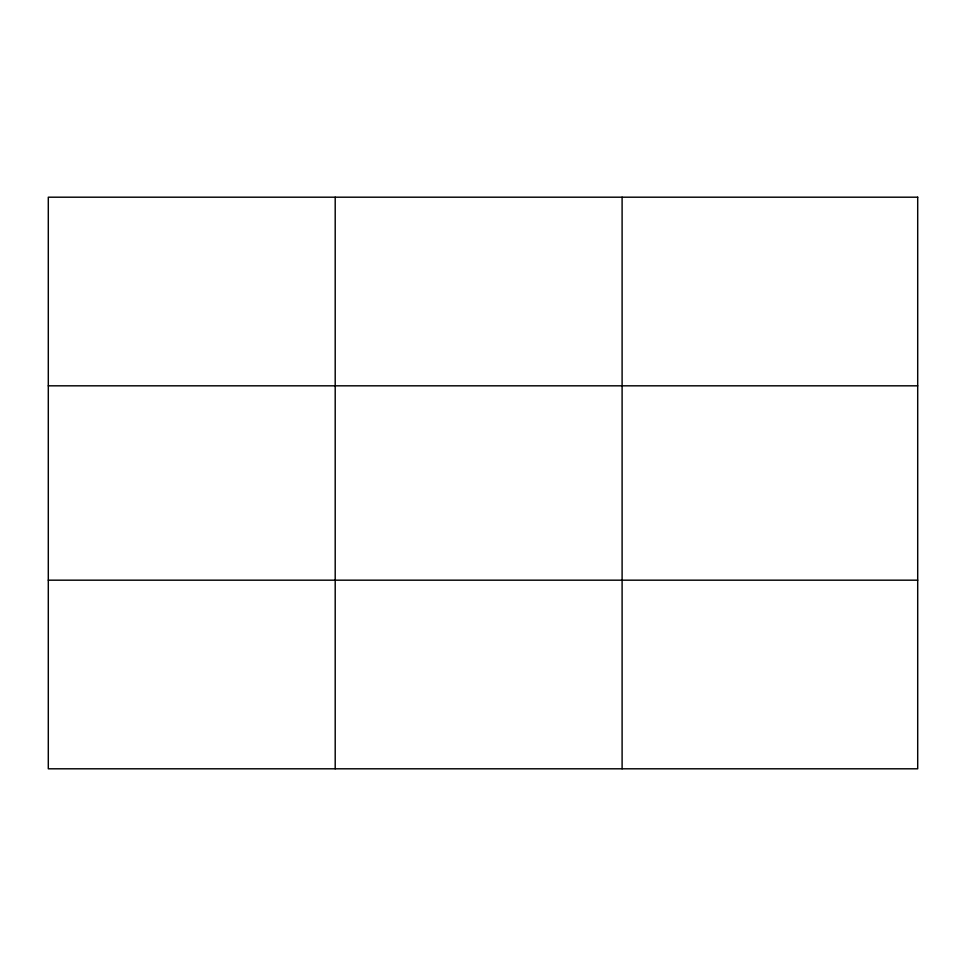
<?xml version="1.0" encoding="UTF-8"?>
<svg xmlns="http://www.w3.org/2000/svg" width="966" height="966" viewBox="0 0 966 966"><rect width="100%" height="100%" fill="white"/><g stroke="black" fill="none" stroke-linecap="round" stroke-linejoin="round"><path stroke-width="1.45" d="M335.202 768.803L335.202 197.197M622.104 768.803L622.104 197.197M48.3 385.82L917.7 385.82M48.3 580.18L917.7 580.18M917.7 197.197L917.7 768.803L48.3 768.803L48.3 197.197L917.7 197.197"/></g></svg>
